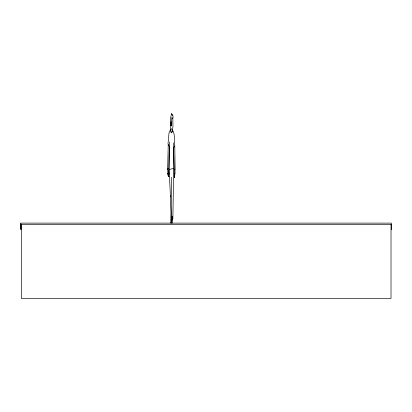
<?xml version="1.0" encoding="UTF-8"?>
<svg xmlns="http://www.w3.org/2000/svg" width="412" height="412" viewBox="0 0 412 412"><rect width="100%" height="100%" fill="white"/><g stroke="black" fill="none" stroke-linecap="round" stroke-linejoin="round"><path stroke-width="0.62" d="M173.473 142.861L173.812 168.271L169.553 169.461L169.641 180.312L170.48 196.812M168.044 173.102L168.874 176.738L168.379 172.396L168.426 170.867L168.977 174.188L168.575 168.714L169.45 147.099M173.704 168.23L172.865 218.787L172.273 216.182L171.84 216.202C170.733 218.329 172.154 220.801 171.428 222.794L172.237 223.062L172.752 218.643M171.577 177.268L171.15 217.057L171.428 222.794M170.99 125.037L170.47 130.434L171.351 132.865L171.989 132.365L172.582 130.104M168.235 144.586L167.643 169.579L168.204 168.384L168.626 168.76M170.892 223.196L170.846 220.966L171.258 219.905M174.832 173.509L174.286 177.484L174.209 169.502L175.1 169.224L174.776 145.894C173.952 140.719 175.44 134.739 172.546 130.074L172.973 125.984L172.844 119.253L172.499 117.95L171.789 117.569L171.547 125.186L171.052 121.787L170.836 122.472L171.098 125.696L171.263 125.325M171.485 220.26L172.031 218.375L172.726 220.096M168.791 176.573C167.519 175.718 167.854 170.939 167.782 169.002M172.777 118.682L173.107 117.307L172.767 114.958L172.52 115.288L172.195 114.124L171.459 114.351L171.505 113.558L170.511 118.491L170.8 126.072M171.593 221.074L171.397 221.79L171.902 216.918L172.499 217.515L172.772 219.694M172.546 130.074L172.257 130.377L171.979 130.161L171.5 128.467M170.759 195.844L170.274 198.445L171.098 212.978L170.903 220.302L171.068 220.039M172.515 130.486L171.866 132.005L171.469 132.314L170.743 131.928M174.693 146.059L173.478 148.16M169.553 169.461L169.353 169.765L169.471 142.006M170.774 222.166L171.392 222.037M170.589 129.476L168.992 133.019L168.003 144.046L169.517 147.089M174.209 169.502L173.519 148.129M174.312 177.34L175.043 173.009L174.992 169.239M168.209 175.677L167.88 173.39M391.4 229.819L391.4 223.119L20.6 223.119L20.6 229.232M20.986 223.654L20.986 229.819M391.014 224.514L21.373 224.514L21.373 298.442L391.014 298.442L391.014 224.514"/></g></svg>
